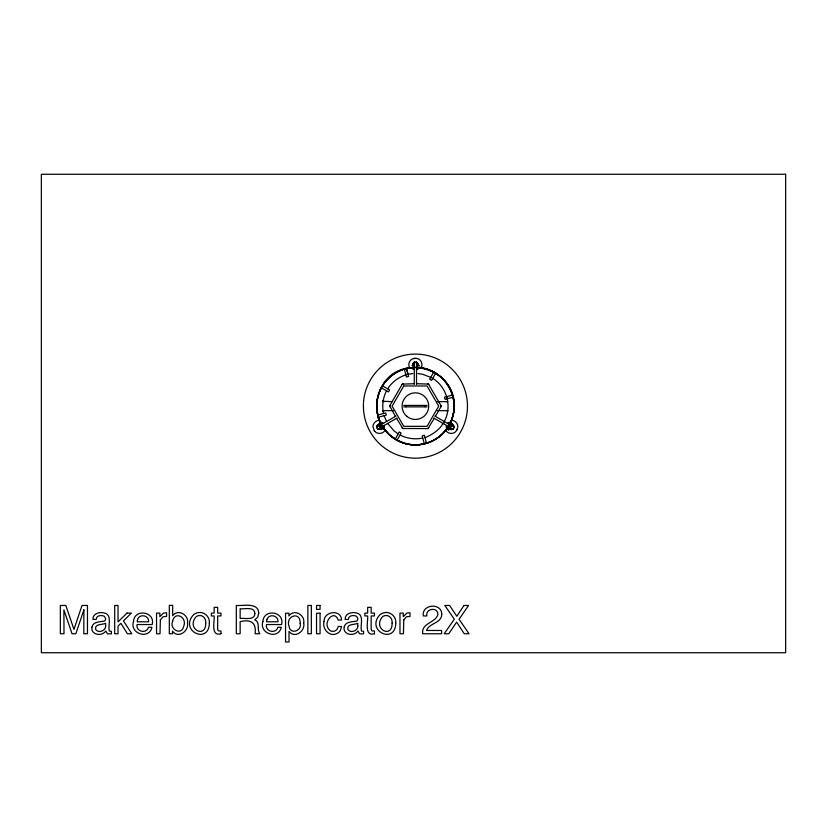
<?xml version="1.0" encoding="UTF-8"?>
<svg xmlns="http://www.w3.org/2000/svg" width="827" height="827" viewBox="0 0 827 827"><rect width="100%" height="100%" fill="white"/><g stroke="black" fill="none" stroke-linecap="round" stroke-linejoin="round"><path stroke-width="1.24" d="M450.002 424.499C446.745 426.081 449.888 431.322 452.845 429.058A2.688 2.688 0 0 0 453.961 427.114L453.93 426.391A2.688 2.688 0 0 0 450.002 424.499L449.723 424.241M387.894 433.513L382.322 426.422C382.746 430.133 376.698 430.609 376.833 426.784A2.688 2.688 0 0 1 380.451 424.334L381.082 424.664A2.688 2.688 0 0 1 382.208 426.608L382.219 426.939A2.688 2.688 0 0 1 378.601 429.389L377.97 429.058A2.688 2.688 0 0 1 376.843 427.114C376.357 423.465 382.374 423.279 382.219 426.866L385.651 431.043A38.797 38.797 0 0 0 445.164 431.043L448.689 426.081M376.709 404.31C383.656 340.6 476.548 367.736 449.278 425.068L451.842 419.475A38.797 38.797 0 0 0 422.08 367.932L416.033 367.353L417.128 366.774A2.688 2.688 0 0 0 416.818 362.422L413.676 362.66M374.6 431.084L372.936 427.073A6.595 6.595 0 0 1 379.273 420.281L378.973 419.475A38.797 38.797 0 0 1 408.724 367.932C421.212 367.467 408.373 367.271 414.296 362.267A2.688 2.688 0 0 1 416.529 362.267L417.976 363.932L417.728 366.061M446.394 426.236L446.559 425.429A4.931 4.931 0 0 0 447.066 429.42L446.601 429.213C435.85 444.161 413.934 449.423 397.673 440.584M448.596 426.939L447.82 427.466L448.627 427.28A2.688 2.688 0 0 0 452.555 429.234C455.873 427.611 452.648 422.421 449.723 424.664A2.688 2.688 0 0 0 448.606 426.608C449.34 425.388 445.629 428.717 447.18 429.606M379.273 420.281L380.492 424.354L380.771 423.631M445.701 430.381A6.595 6.595 0 0 0 454.757 432.459L456.649 430.495L457.869 427.073A6.595 6.595 0 0 0 451.542 420.281M414.472 367.364L413.82 367.384M384.11 428.675L383.738 429.409A4.921 4.921 0 0 0 384.235 425.45L384.421 426.236M444.264 421.512C452.359 406.936 447.025 386.995 432.717 378.415M449.971 423.362C462.841 400.185 444.647 368.697 418.4 367.591M414.286 383.718L402.304 384.121L389.889 405.499A1.065 0.744 -89.4 0 0 389.765 405.912L395.42 416.394M386.55 390.778C382.911 397.715 381.857 405.881 383.552 413.521M435.384 416.394L440.863 406.894L440.863 405.406L428.448 384.069L416.529 383.718M451.097 425.977L452.224 423.848M433.762 372.109L429.647 379.231L431.591 380.358L435.705 373.235M383.811 428.283L390.096 435.395L397.043 440.191L401.157 433.069L399.214 431.942L395.244 439.158M396.546 418.328L402.894 428.51L427.6 428.562A1.065 0.734 -29.4 0 0 428.024 428.469L434.268 418.328M443.396 423.61L444.523 421.667M419.827 366.899L419.268 367.788A4.931 4.931 0 0 1 416.529 369.524L417.315 369.266M377.474 417.842L378.094 416.798L376.616 405.313M428.737 427.9L428.779 427.828A1.499 1.499 0 0 1 427.487 428.572M387.667 388.845C391.874 382.25 398.397 377.215 405.861 374.879M446.993 428.283C438.341 441.184 421.439 447.469 406.398 443.748M443.138 423.455C439.178 430.298 431.694 434.899 425.026 437.71M448.844 429.564L450.529 427.032A40.916 40.916 0 0 1 448.503 430.195M417.697 366.134L416.529 367.167A2.688 2.688 0 0 1 414.286 367.157L413.996 367.012A2.688 2.688 0 0 1 413.676 362.65M378.094 416.798L381.35 424.727M457.135 429.595L457.403 429.017M448.296 422.938L447.686 423.486A4.931 4.931 0 0 1 451.377 421.935L450.56 421.987M376.843 427.114L395.916 416.105M377.494 429.327L397.032 418.048M384.255 410.637L382.477 411.112A3.587 3.587 0 0 1 384.255 410.637L393.507 410.637M383.035 410.854L382.55 411.071L383.087 410.833M412.415 367.591C400.278 368.542 388.907 375.51 382.487 385.847L389.61 389.962L388.494 391.905L381.361 387.791C375.83 398.273 375.107 411.464 380.327 422.215M405.788 374.59L407.949 374.011L406.667 369.214M377.774 415.071L385.723 412.942L386.302 415.113L378.352 417.242M452.452 395.058L444.512 397.187L445.091 399.358L453.031 397.229M424.323 443.779L422.194 435.829L424.365 435.25L426.494 443.2M421.232 367.788A6.595 6.595 0 0 0 418.514 358.908L415.867 358.256L412.291 358.908A6.595 6.595 0 0 0 409.572 367.788M382.281 426.35L382.632 426.908M422.783 438C415.144 439.695 406.977 438.63 400.041 435.002M408.031 374.3L412.88 373.556M403.752 406.874L427.063 406.874M403.752 405.416L427.063 405.416M412.032 365.42L414.286 365.245M446.549 401.664L447.779 401.446A3.587 3.587 0 0 1 446.549 401.664L437.297 401.664M384.255 401.664A3.587 3.587 0 0 1 382.55 401.229L392.236 401.664M437.297 410.637L447.149 410.688M403.235 428.572L403.318 428.572A1.499 1.499 0 0 1 402.025 427.828M416.829 365.255L419 365.482M380.255 421.987L379.428 421.946A4.921 4.921 0 0 1 383.118 423.507L382.508 422.938M380.875 424.53L381.495 425.006M417.935 373.556L422.928 374.331L431.756 377.836M447.2 410.688L447.841 410.874M414.213 358.339L414.854 358.287M406.295 443.737L397.043 440.191M413.5 369.266L414.286 369.524A4.931 4.931 0 0 1 411.536 367.788L411.37 367.56M383.087 401.467L382.55 401.229L383.035 401.446M434.899 416.105L454.437 427.383M433.772 418.048L453.31 429.327M396.753 440.171L388.607 434.123M398.097 433.886L394.014 430.867L387.667 423.455M374.435 430.888L376.047 432.459A6.595 6.595 0 0 0 385.103 430.381M449.464 424.737L449.774 424.158M447.076 429.409L446.694 428.675M380.73 423.558L381.278 424.82M386.56 421.501L384.131 415.692M378.797 424.282L381.971 429.668A40.916 40.916 0 0 1 378.735 424.303M447.314 397.839L447.541 398.697M406.481 368.522L408.61 376.461L406.45 377.04L404.32 369.1M374.228 430.557L374.404 431.208M424.975 405.55L424.975 406.75M416.529 361.73L416.529 367.715M416.529 368.78L416.529 384.286M414.286 361.43L414.286 384.286M405.84 405.55L405.84 406.75M363.415 403.638L363.415 406.15A52.049 52.049 0 0 0 440.398 451.811A52.049 52.049 0 0 0 443.458 362.298A52.049 52.049 0 0 0 363.477 402.594M446.549 410.637A3.587 3.587 0 0 1 447.717 410.833M427.487 383.718A1.499 1.499 0 0 1 428.779 384.472M440.863 405.406A1.499 1.499 0 0 1 440.863 406.894M389.941 406.894A1.499 1.499 0 0 1 389.941 405.406M402.025 384.472A1.499 1.499 0 0 1 403.318 383.718M417.78 367.55A38.673 38.673 0 0 1 449.443 424.509M448.327 426.453A38.673 38.673 0 0 1 383.821 428.469M381.361 424.509A38.673 38.673 0 0 1 414.286 367.488M452.348 423.734A40.916 40.916 0 0 1 451.201 425.977M416.529 365.245A40.916 40.916 0 0 1 418.907 365.379M83.899 609.881L83.816 633.751L87.466 633.751L87.466 605.457L82.028 605.457L73.954 629.378L65.829 605.457L60.34 605.457L60.34 633.751L63.999 633.751L63.896 609.881L72.032 633.751L75.826 633.751L83.899 609.881M300.18 623.31C302.258 630.96 290.091 635.012 289.068 626.37C285.17 615.712 300.708 610.781 300.18 623.31M172.605 621.346C169.018 629.347 181.702 635.942 183.584 626.515C187.75 617.314 174.642 610.409 172.605 621.346M187.481 623.041C189.104 631.239 177.908 638.982 172.512 631.115L172.512 633.751L169.318 633.751L169.318 605.354L172.688 605.354L172.688 615.629C177.95 608.62 189.114 614.854 187.481 623.041M209.345 623C209.2 644.584 179.955 631.497 192.763 615.608A8.518 8.518 0 0 1 197.736 612.714C203.949 611.163 210.037 616.684 209.345 623M324.06 621.439C321.817 629.182 329.828 637.627 337.426 633.286A7.081 7.081 0 0 0 340.548 629.998L341.551 626.452L338.181 626.452C337.778 629.554 334.894 632.076 331.71 631.249A4.249 4.249 0 0 1 328.898 629.264C322.499 622.255 334.335 608.744 338.181 620.054L341.551 620.054C341.417 609.013 323.719 611.07 324.06 621.439M395.751 623C395.595 644.584 366.351 631.497 379.159 615.608A8.518 8.518 0 0 1 384.142 612.714C390.344 611.163 396.443 616.684 395.751 623M133.519 621.459C129.353 633.637 149.201 640.16 151.899 627.279L148.488 627.279C146.813 634.144 135.659 631.859 137.065 624.54L152.189 624.54C155.497 611.432 134.336 608.3 133.519 621.459M262.893 621.459C258.727 633.637 278.585 640.16 281.273 627.279L277.872 627.279C276.187 634.144 265.033 631.859 266.449 624.54L281.562 624.54C284.881 611.432 263.71 608.3 262.893 621.459M303.716 622.979C305.535 631.115 294.743 638.94 289.026 631.435L289.026 641.979L285.553 641.979L285.553 613.221L288.923 613.221L288.923 615.95C293.947 608.569 305.246 614.812 303.716 622.979M254.85 613.448C254.923 620.777 244.42 617.903 240.15 618.42L240.15 608.744C244.41 609.406 254.664 606.139 254.85 613.448M91.983 626.98C90.37 634.929 102.031 636.842 105.804 631.022L107.448 633.875L111.387 633.844L111.387 631.29L109.319 631.073C107.675 625.553 112.699 614.668 104.223 612.962C99.612 611.701 92.541 613.541 92.934 619.423L96.17 619.423C96.252 615.257 101.576 614.812 104.46 616.342L105.722 618.916L104.895 620.922C100.594 622.069 93.141 621.211 91.983 626.98M344.177 626.98C342.564 634.929 354.214 636.842 357.988 631.022L359.642 633.875L363.57 633.844L363.57 631.29L361.502 631.073C359.859 625.553 364.883 614.668 356.416 612.962C351.795 611.701 344.735 613.541 345.117 619.423L348.353 619.423C348.446 615.257 353.76 614.812 356.654 616.342L357.915 618.916L357.078 620.922C352.778 622.069 345.335 621.211 344.177 626.98M441.732 614.337C441.69 623.341 429.068 622.979 426.525 630.474L441.597 630.474L441.597 633.751L422.659 633.751C421.201 622.762 435.726 622.979 437.897 614.492C438.031 606.656 425.254 608.372 426.856 615.95L423.331 615.95C421.398 603.937 441.938 602.521 441.732 614.337M205.727 623.103C206.047 638.723 187.119 629.564 195.131 617.976A4.714 4.714 0 0 1 198.273 615.702C202.78 614.409 206.305 618.823 205.727 623.103M392.122 623.103C392.443 638.723 373.525 629.564 381.526 617.976A4.714 4.714 0 0 1 384.669 615.702C389.186 614.409 392.701 618.823 392.122 623.103M258.737 613.086L257.693 617.242L254.747 619.847C260.123 621.801 257.125 628.489 259.068 632.49L259.823 633.751L255.119 633.751C256.37 622.69 251.315 619.123 240.15 621.615L240.15 633.751L236.315 633.751L236.315 605.457C243.004 606.098 258.334 602.025 258.737 613.086M105.629 626.049C105.908 630.763 98.423 633.565 95.767 629.605C94.185 623.475 102.3 625.088 105.629 623.258L105.629 626.049M357.812 626.049C358.091 630.763 350.607 633.565 347.96 629.605C346.368 623.475 354.483 625.088 357.812 623.258L357.812 626.049M160.366 619.816L160.014 633.751L156.541 633.751L156.541 613.117L159.838 613.117L159.838 616.684L163.519 613.034L166.578 612.755L166.578 616.415L163.126 616.735L160.366 619.816M403.783 619.816L403.431 633.751L399.968 633.751L399.968 613.117L403.256 613.117L403.256 616.684L406.946 613.034L410.006 612.755L410.006 616.415L406.543 616.735L403.783 619.816M137.644 619.361L137.158 621.79L148.622 621.79C149.305 615.381 139.629 613.334 137.644 619.361M267.018 619.361L266.542 621.79L278.006 621.79C278.678 615.381 269.013 613.334 267.018 619.361M403.752 385.961L392.101 406.15L403.752 426.329L427.052 426.329L438.713 406.15L427.052 385.961L403.752 385.961M463.999 605.457L456.835 616.28L449.609 605.457L444.812 605.457L454.312 619.247L444.171 633.751L448.803 633.751L456.638 622.121L464.267 633.751L469.023 633.751L459.068 619.247L468.568 605.457L463.999 605.457M126.934 613.117L118.034 621.883L118.034 605.457L114.705 605.457L114.705 633.751L118.034 633.751L118.034 626.008L120.938 623.351L127.379 633.751L131.803 633.751L123.461 620.85L131.369 613.117L126.934 613.117M220.964 633.751C210.44 636.8 214.689 621.201 214.162 615.95L211.371 615.95L211.371 613.117L214.162 613.117L214.162 607.359L217.666 607.359L217.666 613.117L220.964 613.117L220.964 615.95L217.666 615.95L217.666 629.419L218.4 630.867L220.964 631.022L220.964 633.751M374.455 633.751C363.932 636.8 368.18 621.201 367.664 615.95L364.862 615.95L364.862 613.117L367.664 613.117L367.664 607.359L371.168 607.359L371.168 613.117L374.455 613.117L374.455 615.95L371.168 615.95L371.168 629.419L371.892 630.867L374.455 631.022L374.455 633.751M785.65 174.259L41.35 174.259L41.35 652.741L785.65 652.741L785.65 174.259M311.334 605.457L307.861 605.457L307.861 633.751L311.334 633.751L311.334 605.457M320.059 605.457L316.534 605.457L316.534 609.385L320.059 609.385L320.059 605.457M320.059 613.221L316.534 613.221L316.534 633.751L320.059 633.751L320.059 613.221M417.656 367.415L417.097 366.816L417.583 367.415M406.853 416.343A13.304 13.304 0 0 0 428.51 408.455A13.304 13.304 0 0 0 410.854 393.642A13.304 13.304 0 0 0 406.853 416.343"/></g></svg>
